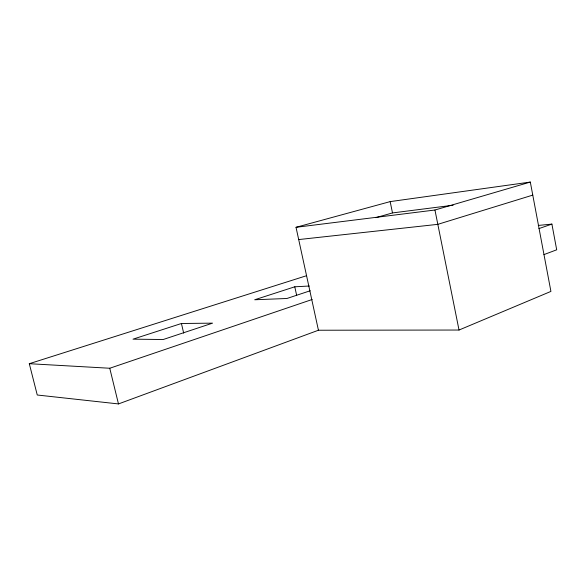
<?xml version="1.0" encoding="UTF-8"?>
<svg xmlns="http://www.w3.org/2000/svg" width="586" height="586" viewBox="0 0 586 586"><rect width="100%" height="100%" fill="white"/><g stroke="black" fill="none" stroke-linecap="round" stroke-linejoin="round"><path stroke-width="0.88" d="M459.021 330.035L550.921 291.41L530.315 182.07L390.166 201.613L296.025 227.302L318.432 330.233L459.021 330.035L434.951 210.015L530.315 182.07M543.933 254.61L556.7 249.804L551.902 224.101L538.263 225.442M306.529 275.713L29.3 363.701L37.255 395.008L118.475 403.93L318.645 330.16M538.922 228.599L551.902 224.101M29.3 363.701L109.758 368.25L312.192 299.483M310.214 290.766L286.942 298.486L254.705 299.768L294.78 286.796L309.305 286.019M181.426 323.494L133.007 339.169L163.194 339.514L212.55 323.15L181.426 323.494L183.682 333.126M532.777 195.109L437.83 224.343L298.692 239.571M375.838 217.655L392.495 212.923L453.132 205.225M296.025 227.302L434.951 210.015M109.758 368.25L118.475 403.93M294.78 286.796L296.648 295.337M390.166 201.613L392.495 212.923"/></g></svg>
